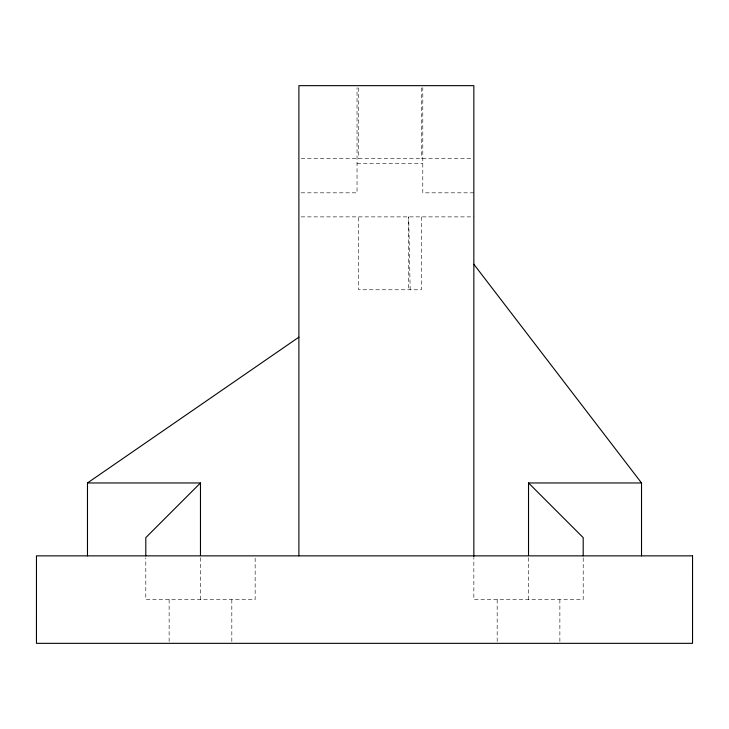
<?xml version="1.0" encoding="UTF-8"?>
<svg xmlns="http://www.w3.org/2000/svg" width="729" height="729" viewBox="0 0 729 729"><rect width="100%" height="100%" fill="white"/><g stroke="black" fill="none" stroke-linecap="round" stroke-linejoin="round"><path stroke-width="0.55" stroke-dasharray="3.65 2.73" d="M301.159 158.558L472.711 158.558M357.037 163.66L422.793 163.66M301.123 192.821L357.037 192.821L357.037 87.653M473.85 192.821L422.793 192.821L422.793 87.653M301.159 216.877L473.85 216.877M410.172 289.777L408.687 216.877L408.687 289.777M583.2 557.913L583.2 599.602L473.85 599.602L473.85 557.539M559.872 599.602L559.872 643.342M528.525 557.703L528.525 599.602M497.178 599.602L497.178 643.342M421.362 87.899L421.362 158.558M421.362 216.877L421.362 289.777L358.668 289.777L358.668 216.877M358.668 87.899L358.668 158.558M255.15 558.104L255.15 599.602L145.8 599.602L145.8 557.913M231.822 599.602L231.822 643.342M200.475 557.703L200.475 599.602M169.128 599.602L169.128 643.342"/><path stroke-width="1.09" d="M200.475 555.434L200.475 482.962L145.8 537.638L145.8 555.862M87.48 555.862L87.48 482.962L298.89 337.163M87.48 482.962L200.475 482.962M528.525 555.434L528.525 482.962L641.52 482.962L641.52 555.862M528.525 482.962L583.2 537.638L583.2 555.862M473.85 264.262L641.52 482.962M473.85 556.409L473.85 85.657L298.89 85.657L298.89 555.862M692.532 555.862L36.468 555.862L36.45 643.342L692.532 643.342L692.55 555.862"/></g></svg>
